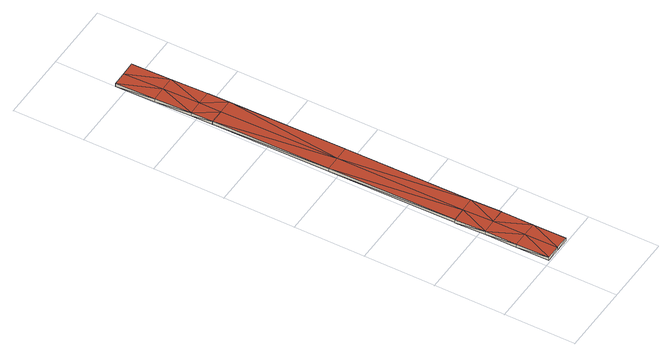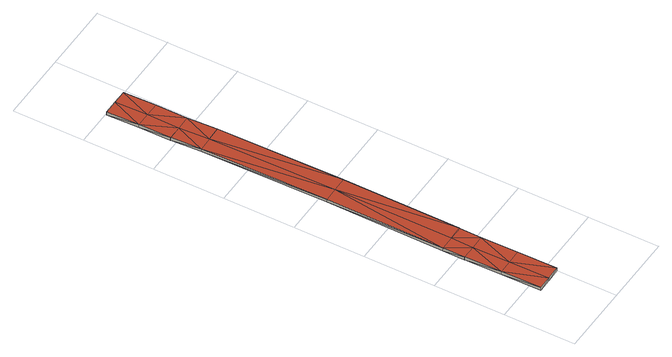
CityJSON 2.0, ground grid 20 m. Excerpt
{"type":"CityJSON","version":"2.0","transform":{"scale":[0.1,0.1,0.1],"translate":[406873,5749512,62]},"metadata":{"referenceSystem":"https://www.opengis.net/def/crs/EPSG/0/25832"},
"CityObjects":{
"building1":{"type":"Building","attributes":{"Geometrietyp2DReferenz":"2000","Gemeindeschluessel":"05515000","function":"53001_1800","roofType":"9999","measuredHeight":1},"geometry":[{"type":"Solid","lod":"2","boundaries":[[[[0,1,2]],[[1,3,2]],[[4,5,0]],[[5,1,0]],[[6,7,4]],[[7,5,4]],[[8,9,6]],[[9,7,6]],[[10,11,8]],[[11,9,8]],[[12,13,10]],[[13,11,10]],[[14,15,12]],[[15,13,12]],[[16,17,14]],[[17,15,14]],[[18,19,16]],[[19,17,16]],[[20,21,18]],[[21,19,18]],[[22,23,20]],[[23,21,20]],[[24,25,22]],[[25,23,22]],[[26,27,24]],[[27,25,24]],[[28,29,26]],[[29,27,26]],[[30,31,28]],[[31,29,28]],[[32,33,30]],[[33,31,30]],[[34,35,32]],[[35,33,32]],[[36,37,34]],[[37,35,34]],[[38,39,36]],[[39,37,36]],[[40,41,38]],[[41,39,38]],[[42,43,40]],[[43,41,40]],[[44,45,42]],[[45,43,42]],[[46,47,44]],[[47,45,44]],[[2,3,46]],[[3,47,46]],[[1,5,48]],[[9,11,49]],[[1,48,3]],[[5,7,48]],[[48,7,50]],[[9,49,7]],[[7,49,50]],[[13,51,49]],[[49,11,13]],[[15,17,52]],[[15,52,51]],[[51,13,15]],[[17,19,52]],[[52,19,53]],[[19,21,54]],[[19,54,53]],[[21,23,54]],[[54,23,25]],[[3,48,45]],[[3,45,47]],[[48,50,45]],[[45,50,43]],[[43,50,41]],[[50,49,39]],[[50,39,41]],[[49,51,39]],[[39,51,37]],[[51,52,35]],[[51,35,37]],[[52,53,35]],[[35,53,33]],[[53,54,29]],[[53,29,31]],[[33,53,31]],[[54,25,29]],[[29,25,27]],[[0,55,4]],[[0,2,55]],[[4,55,6]],[[55,56,6]],[[8,57,10]],[[12,57,58]],[[8,6,57]],[[6,56,57]],[[57,12,10]],[[14,59,16]],[[14,58,59]],[[58,14,12]],[[16,59,18]],[[59,60,18]],[[18,61,20]],[[18,60,61]],[[20,61,22]],[[61,24,22]],[[2,44,55]],[[2,46,44]],[[55,44,56]],[[44,42,56]],[[42,40,56]],[[56,38,57]],[[56,40,38]],[[57,38,58]],[[38,36,58]],[[58,34,59]],[[58,36,34]],[[59,34,60]],[[34,32,60]],[[60,28,61]],[[60,30,28]],[[32,30,60]],[[61,28,24]],[[28,26,24]]]],"semantics":{"surfaces":[{"type":"WallSurface"},{"type":"GroundSurface"},{"type":"RoofSurface"}],"values":[[0,0,0,0,0,0,0,0,0,0,0,0,0,0,0,0,0,0,0,0,0,0,0,0,0,0,0,0,0,0,0,0,0,0,0,0,0,0,0,0,0,0,0,0,0,0,0,0,1,1,1,1,1,1,1,1,1,1,1,1,1,1,1,1,1,1,1,1,1,1,1,1,1,1,1,1,1,1,1,1,1,1,1,1,2,2,2,2,2,2,2,2,2,2,2,2,2,2,2,2,2,2,2,2,2,2,2,2,2,2,2,2,2,2,2,2,2,2,2,2]]}}]}
},
"vertices":[
[18,4,18],[18,4,8],[58,4,18],[58,4,8],[16,95,19],[16,95,9],[16,184,19],[16,184,9],[12,268,20],[12,268,10],[12,269,20],[12,269,10],[8,625,21],[8,625,11],[6,955,18],[6,955,8],[6,956,18],[6,956,8],[6,1016,17],[6,1016,7],[3,1119,16],[3,1119,6],[1,1230,15],[1,1230,5],[41,1231,15],[41,1231,5],[81,1232,15],[81,1232,5],[83,1121,16],[83,1121,6],[86,1018,17],[86,1018,7],[86,1017,17],[86,1017,7],[86,956,18],[86,956,8],[88,626,21],[88,626,11],[92,271,20],[92,271,10],[96,186,19],[96,186,9],[96,185,19],[96,185,9],[96,95,19],[96,95,9],[98,4,18],[98,4,8],[56,95,9],[52,270,10],[56,185,9],[48,625,11],[46,956,8],[46,1017,7],[43,1120,6],[56,95,19],[56,185,19],[52,270,20],[48,625,21],[46,956,18],[46,1017,17],[43,1120,16]
]}
